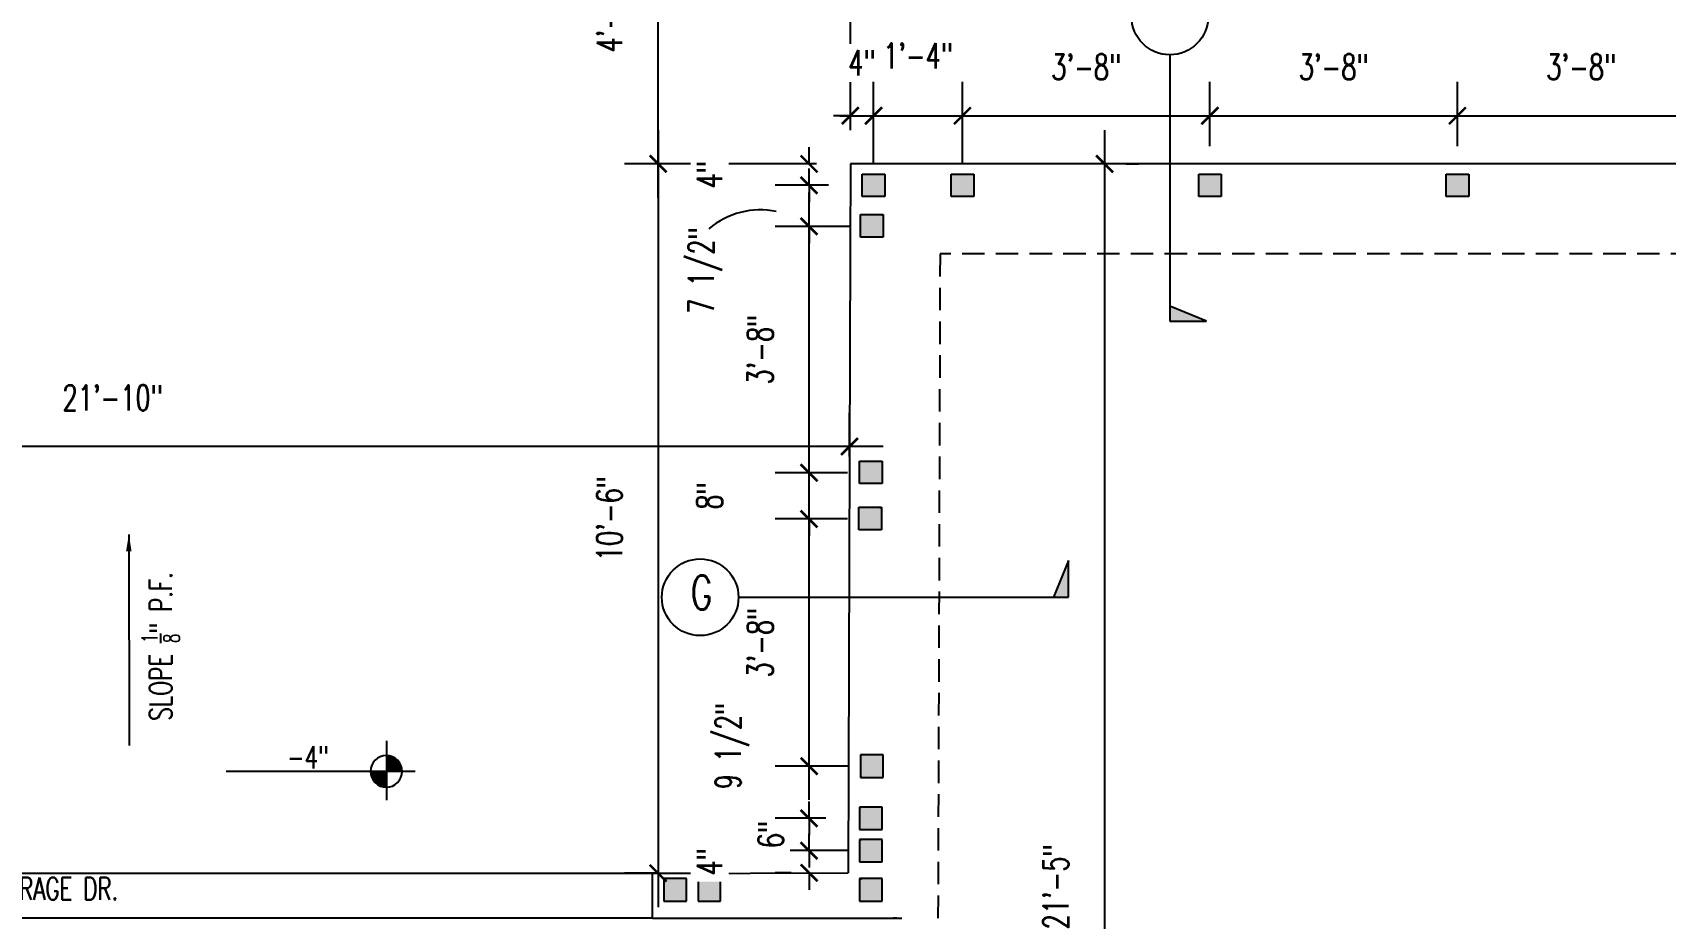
# Model space of a CAD drawing. Header units: inches. Extents: x -25328 to 8149, y -5530 to 4336.
# Drawn here: x -1151 to -860.8, y 2401.8 to 2559.1 of the extents above; entities that cross this region are included whole.
import ezdxf

# ---------------------------------------------------------------- set-up
doc = ezdxf.new("R2010")
doc.units = ezdxf.units.IN
doc.header["$LTSCALE"] = 16
doc.header["$MEASUREMENT"] = 0
doc.linetypes.add('HIDDEN', pattern=[0.375, 0.25, -0.125])
doc.layers.get('0').update_dxf_attribs({"linetype": 'CONTINUOUS'})
doc.layers.get('DEFPOINTS').update_dxf_attribs({"linetype": 'CONTINUOUS'})
for name, color, linetype in [('B1_1', 6, 'CONTINUOUS'), ('CELLS', 165, 'CONTINUOUS'), ('CONC', 3, 'CONTINUOUS'), ('DIM', 5, 'CONTINUOUS'), ('DIMS', 5, 'CONTINUOUS'), ('DRY WALL', 8, 'CONTINUOUS'), ('TEXT', 11, 'CONTINUOUS'), ('WALLS EXT', 6, 'CONTINUOUS'), ('WALLS INT', 6, 'CONTINUOUS')]:
    doc.layers.add(name, color=color, linetype=linetype)
doc.styles.add('PAYTAS RM', font='romans.shx', dxfattribs={"width": 0.7, "height": 4.5})
doc.styles.add('PAYTS NOTES', font='romans.shx', dxfattribs={"width": 0.7, "height": 4.5})
doc.dimstyles.new('DIM- PAYTAS', dxfattribs={"dimscale": 48, "dimtxt": 0.1, "dimasz": 0.0625, "dimexe": 0.125, "dimexo": 0.125, "dimgap": 0.125, "dimtad": 1, "dimdec": 1, "dimzin": 3, "dimdsep": 46, "dimlunit": 4, "dimtxsty": 'PAYTAS RM', "dimblk": 'ARCHTICK', "dimcen": 0.09, "dimdle": 0.125, "dimclrd": 5, "dimclre": 5, "dimclrt": 11, "dimadec": 0, "dimazin": 0, "dimtfac": 1, "dimtdec": 1, "dimtofl": 0, "dimtmove": 2, "dimatfit": 3, "dimfxl": 0, "dimfrac": 2, "dimtolj": 1, "dimtzin": 3, "dimarcsym": 0})

# ---------------------------------------------------------------- blocks, each defined once
blk = doc.blocks.new('_ArchTick')
at = {"color": 0, "linetype": 'ByBlock', "const_width": 0.15}
blk.add_lwpolyline([(-0.5, -0.5), (0.5, 0.5)], dxfattribs=at)
blk = doc.blocks.new('ELEVBUB')
for p, q in [((0, 0.1506), (0, -0.142)), ((-0.142, 0), (0.0781, 0))]:
    blk.add_line(p, q)
at = {"const_width": 0.0781}
for points in [[(0, 0.0391, 0.414214), (-0.0391, 0, 1)], [(0, -0.0391, 0.414213), (0.0391, 0, 1)]]:
    blk.add_lwpolyline(points, format="xyb", dxfattribs=at)
blk.add_circle((0, 0), 0.0781)
blk = doc.blocks.new('CELL')
at = {"layer": 'CELLS', "linetype": 'Continuous'}
for p, q in [((-1.99, -1.89), (-1.99, 2.11)), ((-1.99, 2.11), (2.01, 2.11)), ((2.01, 2.11), (2.01, -1.89)), ((2.01, -1.89), (-1.99, -1.89))]:
    blk.add_line(p, q, dxfattribs=at)
for points in [[(-1.99, 2.11), (-1.99, -1.89), (2.01, 2.11), (-0.07, -1.89)], [(2.01, 2.11), (-0.07, -1.89), (2.01, -0.79), (1.71, -1.89)], [(2.01, -0.79), (1.71, -1.89), (2.01, -1.89)]]:
    blk.add_solid(points, dxfattribs=at)
blk = doc.blocks.new('*D1169')
at = {"layer": 'DEFPOINTS', "color": 0, "transparency": 16777216}
for p in [(-1267.8, 2485.58), (-1005.8, 2477.81), (-1267.8, 2439.03)]:
    blk.add_point(p, dxfattribs=at)
at = {"layer": 'DIM', "color": 5, "lineweight": -2, "transparency": 16777216}
for p, q in [((-1267.8, 2445.03), (-1267.8, 2491.58)), ((-1005.8, 2483.81), (-1005.8, 2491.58)), ((-999.8, 2485.58), (-1273.8, 2485.58))]:
    blk.add_line(p, q, dxfattribs=at)
at = {"layer": 'DIM', "color": 5, "lineweight": -2, "transparency": 16777216, "xscale": 3, "yscale": 3, "zscale": 3, "rotation": 180}
blk.add_blockref('_ArchTick', (-1267.8, 2485.58), dxfattribs=at)
at = {"layer": 'DIM', "color": 5, "lineweight": -2, "transparency": 16777216, "xscale": 3, "yscale": 3, "zscale": 3}
blk.add_blockref('_ArchTick', (-1005.8, 2485.58), dxfattribs=at)
at = {"layer": 'DIM', "color": 11, "transparency": 16777216, "insert": (-1136.8, 2494.26), "char_height": 4.5, "attachment_point": 5, "style": 'PAYTAS RM', "bg_fill": 3, "box_fill_scale": 1.25, "bg_fill_color": 256, "bg_fill_true_color": 13158600, "bg_fill_transparency": 0}
blk.add_mtext('\\A1;21\'-10"', dxfattribs=at)
blk = doc.blocks.new('*D1163')
at = {"layer": 'DEFPOINTS', "color": 0, "transparency": 16777216}
for p in [(-1005.65, 2535.81), (-1039.82, 2409.77), (-1033.93, 2409.77)]:
    blk.add_point(p, dxfattribs=at)
at = {"layer": 'WALLS INT', "color": 5, "lineweight": -2, "transparency": 16777216}
for p, q in [((-1039.82, 2541.81), (-1039.82, 2403.77)), ((-1011.65, 2535.81), (-1045.82, 2535.81)), ((-1039.93, 2409.77), (-1045.82, 2409.77))]:
    blk.add_line(p, q, dxfattribs=at)
at = {"layer": 'WALLS INT', "color": 5, "lineweight": -2, "transparency": 16777216, "xscale": 3, "yscale": 3, "zscale": 3}
for p, rotation in [((-1039.82, 2535.81), 90), ((-1039.82, 2409.77), 270)]:
    blk.add_blockref('_ArchTick', p, dxfattribs=dict(at, rotation=rotation))
at = {"layer": 'WALLS INT', "color": 11, "transparency": 16777216, "insert": (-1048.49, 2472.79), "char_height": 4.5, "attachment_point": 5, "rotation": 90, "style": 'PAYTAS RM', "bg_fill": 3, "box_fill_scale": 1.25, "bg_fill_color": 256, "bg_fill_true_color": 13158600, "bg_fill_transparency": 0}
blk.add_mtext('\\A1;10\'-6"', dxfattribs=at)
blk = doc.blocks.new('*D1162')
at = {"layer": 'DEFPOINTS', "color": 0, "transparency": 16777216}
for p in [(-1039.82, 2587.81), (-1008.59, 2587.81), (-1005.65, 2535.81)]:
    blk.add_point(p, dxfattribs=at)
at = {"layer": 'WALLS INT', "color": 5, "lineweight": -2, "transparency": 16777216}
for p, q in [((-1039.82, 2529.81), (-1039.82, 2593.81)), ((-1014.59, 2587.81), (-1045.82, 2587.81)), ((-1011.65, 2535.81), (-1045.82, 2535.81))]:
    blk.add_line(p, q, dxfattribs=at)
at = {"layer": 'WALLS INT', "color": 5, "lineweight": -2, "transparency": 16777216, "xscale": 3, "yscale": 3, "zscale": 3}
for p, rotation in [((-1039.82, 2587.81), 90), ((-1039.82, 2535.81), 270)]:
    blk.add_blockref('_ArchTick', p, dxfattribs=dict(at, rotation=rotation))
at = {"layer": 'WALLS INT', "color": 11, "transparency": 16777216, "insert": (-1048.49, 2561.81), "char_height": 4.5, "attachment_point": 5, "rotation": 90, "style": 'PAYTAS RM', "bg_fill": 3, "box_fill_scale": 1.25, "bg_fill_color": 256, "bg_fill_true_color": 13158600, "bg_fill_transparency": 0}
blk.add_mtext('\\A1;4\'-4"', dxfattribs=at)
blk = doc.blocks.new('*D1206')
at = {"layer": 'DEFPOINTS', "color": 0, "transparency": 16777216}
for p in [(-833.8, 2563.02), (-1005.65, 2535.81), (-833.8, 2535.81)]:
    blk.add_point(p, dxfattribs=at)
at = {"layer": 'WALLS INT', "color": 5, "lineweight": -2, "transparency": 16777216}
for p, q in [((-1005.65, 2541.81), (-1005.65, 2569.02)), ((-833.8, 2541.81), (-833.8, 2569.02)), ((-1011.65, 2563.02), (-827.8, 2563.02))]:
    blk.add_line(p, q, dxfattribs=at)
at = {"layer": 'WALLS INT', "color": 5, "lineweight": -2, "transparency": 16777216, "xscale": 3, "yscale": 3, "zscale": 3, "rotation": 180}
blk.add_blockref('_ArchTick', (-1005.65, 2563.02), dxfattribs=at)
at = {"layer": 'WALLS INT', "color": 5, "lineweight": -2, "transparency": 16777216, "xscale": 3, "yscale": 3, "zscale": 3}
blk.add_blockref('_ArchTick', (-833.8, 2563.02), dxfattribs=at)
at = {"layer": 'WALLS INT', "color": 11, "transparency": 16777216, "insert": (-919.73, 2571.7), "char_height": 4.5, "attachment_point": 5, "style": 'PAYTAS RM', "bg_fill": 3, "box_fill_scale": 1.25, "bg_fill_color": 256, "bg_fill_true_color": 13158600, "bg_fill_transparency": 0}
blk.add_mtext('\\A1;14\'-4"', dxfattribs=at)
blk = doc.blocks.new('*D1213')
at = {"layer": 'DEFPOINTS', "color": 0, "transparency": 16777216}
for p in [(-683.8, 2679.71), (-683.8, 2629.81), (-1469.8, 2537.81)]:
    blk.add_point(p, dxfattribs=at)
at = {"layer": 'DIM', "color": 5, "lineweight": -2, "transparency": 16777216}
for p, q in [((-1469.8, 2543.81), (-1469.8, 2685.71)), ((-683.8, 2635.81), (-683.8, 2685.71)), ((-1475.8, 2679.71), (-677.8, 2679.71))]:
    blk.add_line(p, q, dxfattribs=at)
at = {"layer": 'DIM', "color": 5, "lineweight": -2, "transparency": 16777216, "xscale": 3, "yscale": 3, "zscale": 3, "rotation": 180}
blk.add_blockref('_ArchTick', (-1469.8, 2679.71), dxfattribs=at)
at = {"layer": 'DIM', "color": 5, "lineweight": -2, "transparency": 16777216, "xscale": 3, "yscale": 3, "zscale": 3}
blk.add_blockref('_ArchTick', (-683.8, 2679.71), dxfattribs=at)
at = {"layer": 'DIM', "color": 11, "transparency": 16777216, "insert": (-1076.8, 2688.39), "char_height": 4.5, "attachment_point": 5, "style": 'PAYTAS RM', "bg_fill": 3, "box_fill_scale": 1.25, "bg_fill_color": 256, "bg_fill_true_color": 13158600, "bg_fill_transparency": 0}
blk.add_mtext('\\A1;65\'-6"', dxfattribs=at)
blk = doc.blocks.new('*D1236')
at = {"layer": 'DEFPOINTS', "color": 0, "transparency": 16777216}
for p in [(-962.6, 2535.81), (-960.45, 2278.91), (-943.17, 2278.91)]:
    blk.add_point(p, dxfattribs=at)
at = {"layer": 'DIM', "color": 5, "lineweight": -2, "transparency": 16777216}
for p, q in [((-960.45, 2541.81), (-960.45, 2272.91)), ((-956.6, 2535.81), (-954.45, 2535.81)), ((-949.17, 2278.91), (-966.45, 2278.91))]:
    blk.add_line(p, q, dxfattribs=at)
at = {"layer": 'DIM', "color": 5, "lineweight": -2, "transparency": 16777216, "xscale": 3, "yscale": 3, "zscale": 3}
for p, rotation in [((-960.45, 2535.81), 90), ((-960.45, 2278.91), 270)]:
    blk.add_blockref('_ArchTick', p, dxfattribs=dict(at, rotation=rotation))
at = {"layer": 'DIM', "color": 11, "transparency": 16777216, "insert": (-969.12, 2407.36), "char_height": 4.5, "attachment_point": 5, "rotation": 90, "style": 'PAYTAS RM', "bg_fill": 3, "box_fill_scale": 1.25, "bg_fill_color": 256, "bg_fill_true_color": 13158600, "bg_fill_transparency": 0}
blk.add_mtext('\\A1;21\'-5"', dxfattribs=at)
blk = doc.blocks.new('*D1284')
at = {"layer": 'DEFPOINTS', "color": 0, "transparency": 16777216}
for p in [(-1001.52, 2544.37), (-1005.65, 2535.81), (-1001.52, 2530.01)]:
    blk.add_point(p, dxfattribs=at)
at = {"layer": 'DIM', "color": 5, "lineweight": -2, "transparency": 16777216}
for p, q in [((-1005.65, 2541.81), (-1005.65, 2550.37)), ((-1001.52, 2536.01), (-1001.52, 2550.37)), ((-1005.65, 2544.37), (-1008.65, 2544.37)), ((-1001.52, 2544.37), (-998.52, 2544.37))]:
    blk.add_line(p, q, dxfattribs=at)
at = {"layer": 'DIM', "color": 5, "lineweight": -2, "transparency": 16777216, "xscale": 3, "yscale": 3, "zscale": 3}
blk.add_blockref('_ArchTick', (-1005.65, 2544.37), dxfattribs=at)
at = {"layer": 'DIM', "color": 5, "lineweight": -2, "transparency": 16777216, "xscale": 3, "yscale": 3, "zscale": 3, "rotation": 180}
blk.add_blockref('_ArchTick', (-1001.52, 2544.37), dxfattribs=at)
at = {"layer": 'DIM', "color": 11, "transparency": 16777216, "insert": (-1003.59, 2553.77), "char_height": 4.5, "attachment_point": 5, "style": 'PAYTAS RM', "bg_fill": 3, "box_fill_scale": 1.25, "bg_fill_color": 256, "bg_fill_true_color": 13158600, "bg_fill_transparency": 0}
blk.add_mtext('\\A1;4"', dxfattribs=at)
blk = doc.blocks.new('*D1285')
at = {"layer": 'DEFPOINTS', "color": 0, "transparency": 16777216}
for p in [(-985.73, 2544.37), (-1001.52, 2530.01), (-985.73, 2530.01)]:
    blk.add_point(p, dxfattribs=at)
at = {"layer": 'DIM', "color": 5, "lineweight": -2, "transparency": 16777216}
for p, q in [((-1001.52, 2536.01), (-1001.52, 2550.37)), ((-985.73, 2536.01), (-985.73, 2550.37)), ((-1007.52, 2544.37), (-979.73, 2544.37))]:
    blk.add_line(p, q, dxfattribs=at)
at = {"layer": 'DIM', "color": 5, "lineweight": -2, "transparency": 16777216, "xscale": 3, "yscale": 3, "zscale": 3, "rotation": 180}
blk.add_blockref('_ArchTick', (-1001.52, 2544.37), dxfattribs=at)
at = {"layer": 'DIM', "color": 5, "lineweight": -2, "transparency": 16777216, "xscale": 3, "yscale": 3, "zscale": 3}
blk.add_blockref('_ArchTick', (-985.73, 2544.37), dxfattribs=at)
at = {"layer": 'DIM', "color": 11, "transparency": 16777216, "insert": (-993.62, 2555.02), "char_height": 4.5, "attachment_point": 5, "style": 'PAYTAS RM', "bg_fill": 3, "box_fill_scale": 1.25, "bg_fill_color": 256, "bg_fill_true_color": 13158600, "bg_fill_transparency": 0}
blk.add_mtext('\\A1;1\'-4"', dxfattribs=at)
blk = doc.blocks.new('*D1286')
at = {"layer": 'DEFPOINTS', "color": 0, "transparency": 16777216}
for p in [(-941.72, 2544.37), (-941.72, 2532.97), (-985.73, 2530.01)]:
    blk.add_point(p, dxfattribs=at)
at = {"layer": 'DIM', "color": 5, "lineweight": -2, "transparency": 16777216}
for p, q in [((-985.73, 2536.01), (-985.73, 2550.37)), ((-941.72, 2538.97), (-941.72, 2550.37)), ((-991.73, 2544.37), (-935.72, 2544.37))]:
    blk.add_line(p, q, dxfattribs=at)
at = {"layer": 'DIM', "color": 5, "lineweight": -2, "transparency": 16777216, "xscale": 3, "yscale": 3, "zscale": 3, "rotation": 180}
blk.add_blockref('_ArchTick', (-985.73, 2544.37), dxfattribs=at)
at = {"layer": 'DIM', "color": 5, "lineweight": -2, "transparency": 16777216, "xscale": 3, "yscale": 3, "zscale": 3}
blk.add_blockref('_ArchTick', (-941.72, 2544.37), dxfattribs=at)
at = {"layer": 'DIM', "color": 11, "transparency": 16777216, "insert": (-963.72, 2553.05), "char_height": 4.5, "attachment_point": 5, "style": 'PAYTAS RM', "bg_fill": 3, "box_fill_scale": 1.25, "bg_fill_color": 256, "bg_fill_true_color": 13158600, "bg_fill_transparency": 0}
blk.add_mtext('\\A1;3\'-8"', dxfattribs=at)
blk = doc.blocks.new('*D1287')
at = {"layer": 'DEFPOINTS', "color": 0, "transparency": 16777216}
for p in [(-897.72, 2544.37), (-941.72, 2532.97), (-897.72, 2532.97)]:
    blk.add_point(p, dxfattribs=at)
at = {"layer": 'DIM', "color": 5, "lineweight": -2, "transparency": 16777216}
for p, q in [((-941.72, 2538.97), (-941.72, 2550.37)), ((-897.72, 2538.97), (-897.72, 2550.37)), ((-947.72, 2544.37), (-891.72, 2544.37))]:
    blk.add_line(p, q, dxfattribs=at)
at = {"layer": 'DIM', "color": 5, "lineweight": -2, "transparency": 16777216, "xscale": 3, "yscale": 3, "zscale": 3, "rotation": 180}
blk.add_blockref('_ArchTick', (-941.72, 2544.37), dxfattribs=at)
at = {"layer": 'DIM', "color": 5, "lineweight": -2, "transparency": 16777216, "xscale": 3, "yscale": 3, "zscale": 3}
blk.add_blockref('_ArchTick', (-897.72, 2544.37), dxfattribs=at)
at = {"layer": 'DIM', "color": 11, "transparency": 16777216, "insert": (-919.72, 2553.05), "char_height": 4.5, "attachment_point": 5, "style": 'PAYTAS RM', "bg_fill": 3, "box_fill_scale": 1.25, "bg_fill_color": 256, "bg_fill_true_color": 13158600, "bg_fill_transparency": 0}
blk.add_mtext('\\A1;3\'-8"', dxfattribs=at)
blk = doc.blocks.new('*D1288')
at = {"layer": 'DEFPOINTS', "color": 0, "transparency": 16777216}
for p in [(-853.72, 2544.37), (-897.72, 2532.97), (-853.72, 2532.97)]:
    blk.add_point(p, dxfattribs=at)
at = {"layer": 'DIM', "color": 5, "lineweight": -2, "transparency": 16777216}
for p, q in [((-897.72, 2538.97), (-897.72, 2550.37)), ((-853.72, 2538.97), (-853.72, 2550.37)), ((-903.72, 2544.37), (-847.72, 2544.37))]:
    blk.add_line(p, q, dxfattribs=at)
at = {"layer": 'DIM', "color": 5, "lineweight": -2, "transparency": 16777216, "xscale": 3, "yscale": 3, "zscale": 3, "rotation": 180}
blk.add_blockref('_ArchTick', (-897.72, 2544.37), dxfattribs=at)
at = {"layer": 'DIM', "color": 5, "lineweight": -2, "transparency": 16777216, "xscale": 3, "yscale": 3, "zscale": 3}
blk.add_blockref('_ArchTick', (-853.72, 2544.37), dxfattribs=at)
at = {"layer": 'DIM', "color": 11, "transparency": 16777216, "insert": (-875.72, 2553.05), "char_height": 4.5, "attachment_point": 5, "style": 'PAYTAS RM', "bg_fill": 3, "box_fill_scale": 1.25, "bg_fill_color": 256, "bg_fill_true_color": 13158600, "bg_fill_transparency": 0}
blk.add_mtext('\\A1;3\'-8"', dxfattribs=at)
blk = doc.blocks.new('*D1291')
at = {"layer": 'DEFPOINTS', "color": 0, "transparency": 16777216}
for p in [(-1012.99, 2413.79), (-1000.02, 2413.79), (-1010.17, 2409.85)]:
    blk.add_point(p, dxfattribs=at)
at = {"layer": 'DIM', "color": 5, "lineweight": -2, "transparency": 16777216}
for p, q in [((-1012.99, 2413.79), (-1012.99, 2416.79)), ((-1006.02, 2413.79), (-1018.99, 2413.79)), ((-1016.17, 2409.85), (-1018.99, 2409.85)), ((-1012.99, 2409.85), (-1012.99, 2406.85))]:
    blk.add_line(p, q, dxfattribs=at)
at = {"layer": 'DIM', "color": 5, "lineweight": -2, "transparency": 16777216, "xscale": 3, "yscale": 3, "zscale": 3}
for p, rotation in [((-1012.99, 2413.79), 270), ((-1012.99, 2409.85), 90)]:
    blk.add_blockref('_ArchTick', p, dxfattribs=dict(at, rotation=rotation))
at = {"layer": 'DIM', "color": 11, "transparency": 16777216, "insert": (-1030.67, 2411.82), "char_height": 4.5, "attachment_point": 5, "rotation": 90, "style": 'PAYTAS RM', "bg_fill": 3, "box_fill_scale": 1.25, "bg_fill_color": 256, "bg_fill_true_color": 13158600, "bg_fill_transparency": 0}
blk.add_mtext('\\A1;4"', dxfattribs=at)
blk = doc.blocks.new('*D1292')
at = {"layer": 'DEFPOINTS', "color": 0, "transparency": 16777216}
for p in [(-1012.99, 2419.54), (-1004.02, 2419.54), (-1007.55, 2413.79)]:
    blk.add_point(p, dxfattribs=at)
at = {"layer": 'DIM', "color": 5, "lineweight": -2, "transparency": 16777216}
for p, q in [((-1012.99, 2419.54), (-1012.99, 2422.54)), ((-1010.02, 2419.54), (-1018.99, 2419.54)), ((-1013.55, 2413.79), (-1018.99, 2413.79)), ((-1012.99, 2413.79), (-1012.99, 2410.79))]:
    blk.add_line(p, q, dxfattribs=at)
at = {"layer": 'DIM', "color": 5, "lineweight": -2, "transparency": 16777216, "xscale": 3, "yscale": 3, "zscale": 3}
for p, rotation in [((-1012.99, 2419.54), 270), ((-1012.99, 2413.79), 90)]:
    blk.add_blockref('_ArchTick', p, dxfattribs=dict(at, rotation=rotation))
at = {"layer": 'DIM', "color": 11, "transparency": 16777216, "insert": (-1019.76, 2416.66), "char_height": 4.5, "attachment_point": 5, "rotation": 90, "style": 'PAYTAS RM', "bg_fill": 3, "box_fill_scale": 1.25, "bg_fill_color": 256, "bg_fill_true_color": 13158600, "bg_fill_transparency": 0}
blk.add_mtext('\\A1;6"', dxfattribs=at)
blk = doc.blocks.new('*D1293')
at = {"layer": 'DEFPOINTS', "color": 0, "transparency": 16777216}
for p in [(-1012.99, 2428.8), (-999.84, 2428.8), (-1004.02, 2419.54)]:
    blk.add_point(p, dxfattribs=at)
at = {"layer": 'DIM', "color": 5, "lineweight": -2, "transparency": 16777216}
for p, q in [((-1012.99, 2428.8), (-1012.99, 2431.8)), ((-1005.84, 2428.8), (-1018.99, 2428.8)), ((-1010.02, 2419.54), (-1018.99, 2419.54)), ((-1012.99, 2419.54), (-1012.99, 2416.54))]:
    blk.add_line(p, q, dxfattribs=at)
at = {"layer": 'DIM', "color": 5, "lineweight": -2, "transparency": 16777216, "xscale": 3, "yscale": 3, "zscale": 3}
for p, rotation in [((-1012.99, 2428.8), 270), ((-1012.99, 2419.54), 90)]:
    blk.add_blockref('_ArchTick', p, dxfattribs=dict(at, rotation=rotation))
at = {"layer": 'DIM', "color": 11, "transparency": 16777216, "insert": (-1026.64, 2432.39), "char_height": 4.5, "attachment_point": 5, "rotation": 90, "style": 'PAYTAS RM', "bg_fill": 3, "box_fill_scale": 1.25, "bg_fill_color": 256, "bg_fill_true_color": 13158600, "bg_fill_transparency": 0}
blk.add_mtext('\\A1;9 1/2"', dxfattribs=at)
blk = doc.blocks.new('*D1294')
at = {"layer": 'DEFPOINTS', "color": 0, "transparency": 16777216}
for p in [(-1012.99, 2472.72), (-1000.13, 2472.72), (-999.84, 2428.8)]:
    blk.add_point(p, dxfattribs=at)
at = {"layer": 'DIM', "color": 5, "lineweight": -2, "transparency": 16777216}
for p, q in [((-1012.99, 2422.8), (-1012.99, 2478.72)), ((-1006.13, 2472.72), (-1018.99, 2472.72)), ((-1005.84, 2428.8), (-1018.99, 2428.8))]:
    blk.add_line(p, q, dxfattribs=at)
at = {"layer": 'DIM', "color": 5, "lineweight": -2, "transparency": 16777216, "xscale": 3, "yscale": 3, "zscale": 3}
for p, rotation in [((-1012.99, 2472.72), 90), ((-1012.99, 2428.8), 270)]:
    blk.add_blockref('_ArchTick', p, dxfattribs=dict(at, rotation=rotation))
at = {"layer": 'DIM', "color": 11, "transparency": 16777216, "insert": (-1021.67, 2450.76), "char_height": 4.5, "attachment_point": 5, "rotation": 90, "style": 'PAYTAS RM', "bg_fill": 3, "box_fill_scale": 1.25, "bg_fill_color": 256, "bg_fill_true_color": 13158600, "bg_fill_transparency": 0}
blk.add_mtext('\\A1;3\'-8"', dxfattribs=at)
blk = doc.blocks.new('*D1295')
at = {"layer": 'DEFPOINTS', "color": 0, "transparency": 16777216}
for p in [(-1012.99, 2480.93), (-1000.13, 2480.93), (-1000.13, 2472.72)]:
    blk.add_point(p, dxfattribs=at)
at = {"layer": 'DIM', "color": 5, "lineweight": -2, "transparency": 16777216}
for p, q in [((-1012.99, 2480.93), (-1012.99, 2483.93)), ((-1006.13, 2480.93), (-1018.99, 2480.93)), ((-1006.13, 2472.72), (-1018.99, 2472.72)), ((-1012.99, 2472.72), (-1012.99, 2469.72))]:
    blk.add_line(p, q, dxfattribs=at)
at = {"layer": 'DIM', "color": 5, "lineweight": -2, "transparency": 16777216, "xscale": 3, "yscale": 3, "zscale": 3}
for p, rotation in [((-1012.99, 2480.93), 270), ((-1012.99, 2472.72), 90)]:
    blk.add_blockref('_ArchTick', p, dxfattribs=dict(at, rotation=rotation))
at = {"layer": 'DIM', "color": 11, "transparency": 16777216, "insert": (-1030.67, 2476.82), "char_height": 4.5, "attachment_point": 5, "rotation": 90, "style": 'PAYTAS RM', "bg_fill": 3, "box_fill_scale": 1.25, "bg_fill_color": 256, "bg_fill_true_color": 13158600, "bg_fill_transparency": 0}
blk.add_mtext('\\A1;8"', dxfattribs=at)
blk = doc.blocks.new('*D1296')
at = {"layer": 'DEFPOINTS', "color": 0, "transparency": 16777216}
for p in [(-1012.99, 2524.72), (-999.83, 2524.72), (-1000.13, 2480.93)]:
    blk.add_point(p, dxfattribs=at)
at = {"layer": 'DIM', "color": 5, "lineweight": -2, "transparency": 16777216}
for p, q in [((-1012.99, 2474.93), (-1012.99, 2530.72)), ((-1005.83, 2524.72), (-1018.99, 2524.72)), ((-1006.13, 2480.93), (-1018.99, 2480.93))]:
    blk.add_line(p, q, dxfattribs=at)
at = {"layer": 'DIM', "color": 5, "lineweight": -2, "transparency": 16777216, "xscale": 3, "yscale": 3, "zscale": 3}
for p, rotation in [((-1012.99, 2524.72), 90), ((-1012.99, 2480.93), 270)]:
    blk.add_blockref('_ArchTick', p, dxfattribs=dict(at, rotation=rotation))
at = {"layer": 'DIM', "color": 11, "transparency": 16777216, "insert": (-1021.67, 2502.82), "char_height": 4.5, "attachment_point": 5, "rotation": 90, "style": 'PAYTAS RM', "bg_fill": 3, "box_fill_scale": 1.25, "bg_fill_color": 256, "bg_fill_true_color": 13158600, "bg_fill_transparency": 0}
blk.add_mtext('\\A1;3\'-8"', dxfattribs=at)
blk = doc.blocks.new('*D1297')
at = {"layer": 'DEFPOINTS', "color": 0, "transparency": 16777216}
for p in [(-1012.99, 2532.01), (-1003.52, 2532.01), (-999.83, 2524.72)]:
    blk.add_point(p, dxfattribs=at)
at = {"layer": 'DIM', "color": 5, "lineweight": -2, "transparency": 16777216}
for p, q in [((-1012.99, 2532.01), (-1012.99, 2535.01)), ((-1009.52, 2532.01), (-1018.99, 2532.01)), ((-1005.83, 2524.72), (-1018.99, 2524.72)), ((-1012.99, 2524.72), (-1012.99, 2521.72))]:
    blk.add_line(p, q, dxfattribs=at)
at = {"layer": 'DIM', "color": 5, "lineweight": -2, "transparency": 16777216, "xscale": 3, "yscale": 3, "zscale": 3}
for p, rotation in [((-1012.99, 2532.01), 270), ((-1012.99, 2524.72), 90)]:
    blk.add_blockref('_ArchTick', p, dxfattribs=dict(at, rotation=rotation))
at = {"layer": 'DIM', "color": 11, "transparency": 16777216, "insert": (-1031.42, 2516.86), "char_height": 4.5, "attachment_point": 5, "rotation": 90, "style": 'PAYTAS RM', "bg_fill": 3, "box_fill_scale": 1.25, "bg_fill_color": 256, "bg_fill_true_color": 13158600, "bg_fill_transparency": 0}
blk.add_mtext('\\A1;7 1/2"', dxfattribs=at)
blk = doc.blocks.new('*D1298')
at = {"layer": 'DEFPOINTS', "color": 0, "transparency": 16777216}
for p in [(-1012.99, 2535.81), (-1005.65, 2535.81), (-1003.52, 2532.01)]:
    blk.add_point(p, dxfattribs=at)
at = {"layer": 'DIM', "color": 5, "lineweight": -2, "transparency": 16777216}
for p, q in [((-1012.99, 2535.81), (-1012.99, 2538.81)), ((-1011.65, 2535.81), (-1018.99, 2535.81)), ((-1009.52, 2532.01), (-1018.99, 2532.01)), ((-1012.99, 2532.01), (-1012.99, 2529.01))]:
    blk.add_line(p, q, dxfattribs=at)
at = {"layer": 'DIM', "color": 5, "lineweight": -2, "transparency": 16777216, "xscale": 3, "yscale": 3, "zscale": 3}
for p, rotation in [((-1012.99, 2535.81), 270), ((-1012.99, 2532.01), 90)]:
    blk.add_blockref('_ArchTick', p, dxfattribs=dict(at, rotation=rotation))
at = {"layer": 'DIM', "color": 11, "transparency": 16777216, "insert": (-1030.67, 2533.91), "char_height": 4.5, "attachment_point": 5, "rotation": 90, "style": 'PAYTAS RM', "bg_fill": 3, "box_fill_scale": 1.25, "bg_fill_color": 256, "bg_fill_true_color": 13158600, "bg_fill_transparency": 0}
blk.add_mtext('\\A1;4"', dxfattribs=at)
blk = doc.blocks.new('*D1357')
at = {"layer": 'DEFPOINTS', "color": 0, "transparency": 16777216}
for p in [(-641.8, 2694.05), (-1469.8, 2614.76), (-641.8, 1929.81)]:
    blk.add_point(p, dxfattribs=at)
at = {"layer": 'DIM', "color": 5, "lineweight": -2, "transparency": 16777216}
for p, q in [((-1469.8, 2620.76), (-1469.8, 2700.05)), ((-641.8, 1935.81), (-641.8, 2700.05)), ((-1475.8, 2694.05), (-635.8, 2694.05))]:
    blk.add_line(p, q, dxfattribs=at)
at = {"layer": 'DIM', "color": 5, "lineweight": -2, "transparency": 16777216, "xscale": 3, "yscale": 3, "zscale": 3, "rotation": 180}
blk.add_blockref('_ArchTick', (-1469.8, 2694.05), dxfattribs=at)
at = {"layer": 'DIM', "color": 5, "lineweight": -2, "transparency": 16777216, "xscale": 3, "yscale": 3, "zscale": 3}
blk.add_blockref('_ArchTick', (-641.8, 2694.05), dxfattribs=at)
at = {"layer": 'DIM', "color": 11, "transparency": 16777216, "insert": (-1055.8, 2702.73), "char_height": 4.5, "attachment_point": 5, "style": 'PAYTAS RM', "bg_fill": 3, "box_fill_scale": 1.25, "bg_fill_color": 256, "bg_fill_true_color": 13158600, "bg_fill_transparency": 0}
blk.add_mtext('\\A1;69\'-0"', dxfattribs=at)
blk = doc.blocks.new('*D1359')
at = {"layer": 'DEFPOINTS', "color": 0, "transparency": 16777216}
for p in [(-1509.78, 2629.81), (-1607.8, 1501.81), (-871.24, 1501.81)]:
    blk.add_point(p, dxfattribs=at)
at = {"layer": 'DIM', "color": 5, "lineweight": -2, "transparency": 16777216}
for p, q in [((-1607.8, 2635.81), (-1607.8, 1495.81)), ((-1515.78, 2629.81), (-1613.8, 2629.81)), ((-877.24, 1501.81), (-1613.8, 1501.81))]:
    blk.add_line(p, q, dxfattribs=at)
at = {"layer": 'DIM', "color": 5, "lineweight": -2, "transparency": 16777216, "xscale": 3, "yscale": 3, "zscale": 3}
for p, rotation in [((-1607.8, 2629.81), 90), ((-1607.8, 1501.81), 270)]:
    blk.add_blockref('_ArchTick', p, dxfattribs=dict(at, rotation=rotation))
at = {"layer": 'DIM', "color": 11, "transparency": 16777216, "insert": (-1616.47, 2065.81), "char_height": 4.5, "attachment_point": 5, "rotation": 90, "style": 'PAYTAS RM', "bg_fill": 3, "box_fill_scale": 1.25, "bg_fill_color": 256, "bg_fill_true_color": 13158600, "bg_fill_transparency": 0}
blk.add_mtext('\\A1;94\'-0"', dxfattribs=at)

msp = doc.modelspace()

# ---------------------------------------------------------------- hatches: boundary and pattern name
at = {"layer": 'DIMS'}
for points in [[(-948.84326871, 2510.54333047), (-948.84326871, 2507.8883836), (-942.31335333, 2507.8883836)], [(-969.54563466, 2458.80791812), (-966.89068779, 2458.80791812), (-966.89068779, 2465.33783349)]]:
    msp.add_hatch(color=256, dxfattribs=at).paths.add_polyline_path(points)

# ---------------------------------------------------------------- linework, layer by layer
at = {"layer": 'B1_1'}
msp.add_line((-1040.79906839, 2401.80728168), (-998.02005571, 2401.80728168), dxfattribs=at)
at = {"layer": 'CONC', "linetype": 'HIDDEN'}
for p, q in [((-989.70162704, 2519.80728168), (-990.11990343, 2385.77488721)), ((-849.79906839, 2519.80728168), (-989.70162704, 2519.80728168))]:
    msp.add_line(p, q, dxfattribs=at)
at = {"layer": 'DIMS'}
for p, q in [((-948.84326871, 2555.192557), (-948.84326871, 2507.8883836)), ((-942.31335333, 2507.8883836), (-948.84326871, 2510.54333047)), ((-948.84326871, 2507.8883836), (-942.31335333, 2507.8883836)), ((-966.89068779, 2465.33783349), (-969.54563466, 2458.80791812)), ((-966.89068779, 2458.80791812), (-966.89068779, 2465.33783349)), ((-1025.5368565, 2458.80791812), (-966.89068779, 2458.80791812)), ((-1090.94813489, 2427.86457554), (-1116.63468884, 2427.86457554))]:
    msp.add_line(p, q, dxfattribs=at)
for centre in [(-948.84326871, 2562.00760988), (-1032.35190938, 2458.80791812)]:
    msp.add_circle(centre, 6.81505288, dxfattribs=at)
at = {"layer": 'DRY WALL'}
msp.add_line((-998.02005571, 2401.79503534), (-996.52005571, 2401.79503534), dxfattribs=at)
at = {"layer": 'WALLS EXT'}
for p, q in [((-1005.65177358, 2535.80728168), (-1005.69860335, 2520.80115851)), ((-857.72542098, 2535.80728168), (-1005.65177358, 2535.80728168)), ((-1005.69860335, 2520.80115851), (-1006.04480299, 2409.86502212)), ((-1040.79906839, 2409.74249275), (-1006.04480299, 2409.86502212)), ((-997.39808613, 2401.79503534), (-998.02005571, 2401.79503534))]:
    msp.add_line(p, q, dxfattribs=at)
at = {"layer": 'WALLS INT'}
msp.add_line((-1040.79906839, 2401.80728168), (-1232.81486831, 2401.80728168), dxfattribs=at)

# ---------------------------------------------------------------- block references
at = {"layer": 'CELLS', "rotation": 90.00000000000001}
for p in [(-1001.40938276, 2531.99844035), (-985.61474804, 2531.99844035), (-941.61474804, 2531.99844035), (-897.61474804, 2531.99844035), (-1001.7252417, 2524.79198898)]:
    msp.add_blockref('CELL', p, dxfattribs=at)
at = {"layer": 'CELLS', "xscale": -1}
msp.add_blockref('CELL', (-1001.82674511, 2428.69048556), dxfattribs=at)
at = {"layer": 'CELLS', "xscale": -1, "rotation": 270}
for p in [(-1002.13072865, 2419.53176056), (-1002.13072865, 2413.77725028), (-1002.13072865, 2413.77725028), (-1036.90974134, 2406.80964475), (-1002.13072865, 2406.80964475), (-1002.13072865, 2406.80964475)]:
    msp.add_blockref('CELL', p, dxfattribs=at)
at = {"layer": 'DIMS', "xscale": -36, "yscale": 36, "zscale": 36}
msp.add_blockref('ELEVBUB', (-1088.13563489, 2427.86457554), dxfattribs=at)

# ---------------------------------------------------------------- texts
at = {"layer": 'TEXT', "style": 'PAYTS NOTES', "width": 0.7}
for s, height, p in [('G', 6, (-1033.99531575, 2456.66204328)), ('-4"', 4, (-1105.78648962, 2428.36316465))]:
    msp.add_text(s, height=height, dxfattribs=at).set_placement(p)
at = {"layer": 'TEXT', "insert": (-1124.88825938, 2463.27720157), "char_height": 4, "width": 51.5732664667, "attachment_point": 9, "rotation": 90, "style": 'PAYTS NOTES'}
msp.add_mtext('\\A1;SLOPE {\\H0.7x;\\S1/8;}" P.F.', dxfattribs=at)
at = {"layer": 'TEXT', "insert": (-1183.66112789, 2409.04622795), "char_height": 4, "width": 80.2474234355, "attachment_point": 1, "style": 'PAYTS NOTES'}
msp.add_mtext('\\A1;RECESS FOR GARAGE DR.', dxfattribs=at)

# ---------------------------------------------------------------- leaders
at = {"layer": 'DIMS'}
msp.add_leader([(-1133.92135788, 2469.94542059), (-1133.88825938, 2432.45925202)], dimstyle='DIM- PAYTAS', override={"dimgap": 0.125, "dimtad": 0}, dxfattribs=at)

# ---------------------------------------------------------------- next in the draw order: dimensions: what is measured, and where the dimension line sits
at = {"layer": 'DIM'}
dim = msp.add_linear_dim(base=(-1267.79906839, 2485.57919558), p1=(-1005.79906839, 2477.80728168), p2=(-1267.79906839, 2439.03244198), angle=180, dimstyle='DIM- PAYTAS', override={"dimtfill": 1, "dimarcsym": 2}, dxfattribs=at)
dim.commit()
dim.dimension.update_dxf_attribs({"geometry": '*D1169', "text_midpoint": (-1136.79906839, 2494.25776701)})

# ---------------------------------------------------------------- next in the draw order: block references
at = {"layer": 'CELLS', "rotation": 90.00000000000001}
for p in [(-1001.90938276, 2480.99231718), (-1002.01857271, 2472.79198898)]:
    msp.add_blockref('CELL', p, dxfattribs=at)

# ---------------------------------------------------------------- next in the draw order: dimensions: what is measured, and where the dimension line sits
at = {"layer": 'WALLS INT'}
dim = msp.add_linear_dim(base=(-1039.81617091, 2409.76670022), p1=(-1005.65177358, 2535.80728168), p2=(-1033.93285501, 2409.76670022), angle=90, dimstyle='DIM- PAYTAS', override={"dimtfill": 1, "dimarcsym": 2}, dxfattribs=at)
dim.commit()
dim.dimension.update_dxf_attribs({"geometry": '*D1163', "text_midpoint": (-1048.49474234, 2472.78699095)})

# ---------------------------------------------------------------- next in the draw order: linework, layer by layer
for p, q in [((-1232.81486831, 2409.77488721), (-1028.82409696, 2409.77488721)), ((-1040.79906839, 2401.80728168), (-1040.79906839, 2409.77488721))]:
    msp.add_line(p, q, dxfattribs=at)

# ---------------------------------------------------------------- next in the draw order: block references
at = {"layer": 'CELLS', "xscale": -1, "rotation": 270}
msp.add_blockref('CELL', (-1030.81719573, 2406.80964475), dxfattribs=at)

# ---------------------------------------------------------------- next in the draw order: dimensions: what is measured, and where the dimension line sits
at = {"layer": 'WALLS INT'}
dim = msp.add_linear_dim(base=(-1039.81617091, 2587.80728168), p1=(-1005.65177358, 2535.80728168), p2=(-1008.58738603, 2587.80728168), angle=90, dimstyle='DIM- PAYTAS', override={"dimtfill": 1, "dimarcsym": 2}, dxfattribs=at)
dim.commit()
dim.dimension.update_dxf_attribs({"geometry": '*D1162', "text_midpoint": (-1048.49474234, 2561.80728168)})

# ---------------------------------------------------------------- next in the draw order: dimensions: what is measured, and where the dimension line sits
at = {"layer": 'DIM'}
dim = msp.add_linear_dim(base=(-1012.99491594, 2413.78641981), p1=(-1010.17006587, 2409.85047812), p2=(-1000.02005571, 2413.78641981), angle=90, dimstyle='DIM- PAYTAS', override={"dimtfill": 1, "dimarcsym": 2}, dxfattribs=at)
dim.commit()
dim.dimension.update_dxf_attribs({"geometry": '*D1291', "text_midpoint": (-1030.67348737, 2411.81844897)})
at = {"layer": 'WALLS INT'}
dim = msp.add_linear_dim(base=(-833.79906839, 2563.02134692), p1=(-1005.65177358, 2535.80728168), p2=(-833.79906839, 2535.80728168), dimstyle='DIM- PAYTAS', override={"dimtfill": 1, "dimarcsym": 2}, dxfattribs=at)
dim.commit()
dim.dimension.update_dxf_attribs({"geometry": '*D1206', "text_midpoint": (-919.72542098, 2571.69991835)})

# ---------------------------------------------------------------- next in the draw order: dimensions: what is measured, and where the dimension line sits
at = {"layer": 'DIM'}
dim = msp.add_linear_dim(base=(-683.79906839, 2679.71050983), p1=(-1469.79906839, 2537.80728168), p2=(-683.79906839, 2629.80728168), dimstyle='DIM- PAYTAS', override={"dimtfill": 1, "dimarcsym": 2}, dxfattribs=at)
dim.commit()
dim.dimension.update_dxf_attribs({"geometry": '*D1213', "text_midpoint": (-1076.79906839, 2688.38908125)})
dim = msp.add_linear_dim(base=(-1012.99491594, 2419.54093008), p1=(-1007.54749426, 2413.78641981), p2=(-1004.02005571, 2419.54093008), angle=90, dimstyle='DIM- PAYTAS', override={"dimtfill": 1, "dimarcsym": 2}, dxfattribs=at)
dim.commit()
dim.dimension.update_dxf_attribs({"geometry": '*D1292', "text_midpoint": (-1019.75929842, 2416.66367495), "dimtype": 160})

# ---------------------------------------------------------------- next in the draw order: dimensions: what is measured, and where the dimension line sits
dim = msp.add_linear_dim(base=(-1001.52005571, 2544.37290309), p1=(-1005.65177358, 2535.80728168), p2=(-1001.52005571, 2530.00760988), dimstyle='DIM- PAYTAS', override={"dimtfill": 1, "dimarcsym": 2}, dxfattribs=at)
dim.commit()
dim.dimension.update_dxf_attribs({"geometry": '*D1284', "text_midpoint": (-1003.58591464, 2553.76967848), "dimtype": 160})
dim = msp.add_linear_dim(base=(-960.44574605, 2278.90951006), p1=(-962.59811339, 2535.80728168), p2=(-943.16572926, 2278.90951006), angle=90, dimstyle='DIM- PAYTAS', override={"dimtfill": 1, "dimarcsym": 2}, dxfattribs=at)
dim.commit()
dim.dimension.update_dxf_attribs({"geometry": '*D1236', "text_midpoint": (-969.12431747, 2407.35839587)})
dim = msp.add_linear_dim(base=(-1012.99491594, 2428.80115851), p1=(-1004.02005571, 2419.54093008), p2=(-999.83591464, 2428.80115851), angle=90, dimstyle='DIM- PAYTAS', override={"dimtfill": 1, "dimarcsym": 2}, dxfattribs=at)
dim.commit()
dim.dimension.update_dxf_attribs({"geometry": '*D1293', "text_midpoint": (-1026.63866729, 2432.38821687), "dimtype": 160})

# ---------------------------------------------------------------- next in the draw order: dimensions: what is measured, and where the dimension line sits
dim = msp.add_linear_dim(base=(-985.72542098, 2544.37290309), p1=(-1001.52005571, 2530.00760988), p2=(-985.72542098, 2530.00760988), dimstyle='DIM- PAYTAS', override={"dimtfill": 1, "dimarcsym": 2}, dxfattribs=at)
dim.commit()
dim.dimension.update_dxf_attribs({"geometry": '*D1285', "text_midpoint": (-993.62273834, 2555.02463292), "dimtype": 160})
dim = msp.add_linear_dim(base=(-1012.99491594, 2472.72477715), p1=(-999.83591464, 2428.80115851), p2=(-1000.12924565, 2472.72477715), angle=90, dimstyle='DIM- PAYTAS', override={"dimtfill": 1, "dimarcsym": 2}, dxfattribs=at)
dim.commit()
dim.dimension.update_dxf_attribs({"geometry": '*D1294', "text_midpoint": (-1021.67348737, 2450.76296783)})

# ---------------------------------------------------------------- next in the draw order: dimensions: what is measured, and where the dimension line sits
dim = msp.add_linear_dim(base=(-941.72318103, 2544.37290309), p1=(-985.72542098, 2530.00760988), p2=(-941.72318103, 2532.96825645), dimstyle='DIM- PAYTAS', override={"dimtfill": 1, "dimarcsym": 2}, dxfattribs=at)
dim.commit()
dim.dimension.update_dxf_attribs({"geometry": '*D1286', "text_midpoint": (-963.72430101, 2553.05147452)})
dim = msp.add_linear_dim(base=(-1012.99491594, 2480.92510535), p1=(-1000.12924565, 2472.72477715), p2=(-1000.12924565, 2480.92510535), angle=90, dimstyle='DIM- PAYTAS', override={"dimtfill": 1, "dimarcsym": 2}, dxfattribs=at)
dim.commit()
dim.dimension.update_dxf_attribs({"geometry": '*D1295', "text_midpoint": (-1030.67348737, 2476.82494125)})

# ---------------------------------------------------------------- next in the draw order: dimensions: what is measured, and where the dimension line sits
dim = msp.add_linear_dim(base=(-897.72318103, 2544.37290309), p1=(-941.72318103, 2532.96825645), p2=(-897.72318103, 2532.96825645), dimstyle='DIM- PAYTAS', override={"dimtfill": 1, "dimarcsym": 2}, dxfattribs=at)
dim.commit()
dim.dimension.update_dxf_attribs({"geometry": '*D1287', "text_midpoint": (-919.72318103, 2553.05147452)})
dim = msp.add_linear_dim(base=(-1012.99491594, 2524.72245165), p1=(-1000.12924565, 2480.92510535), p2=(-999.83143474, 2524.72245165), angle=90, dimstyle='DIM- PAYTAS', override={"dimtfill": 1, "dimarcsym": 2}, dxfattribs=at)
dim.commit()
dim.dimension.update_dxf_attribs({"geometry": '*D1296', "text_midpoint": (-1021.67348737, 2502.8237785)})

# ---------------------------------------------------------------- next in the draw order: dimensions: what is measured, and where the dimension line sits
dim = msp.add_linear_dim(base=(-853.72318103, 2544.37290309), p1=(-897.72318103, 2532.96825645), p2=(-853.72318103, 2532.96825645), dimstyle='DIM- PAYTAS', override={"dimtfill": 1, "dimarcsym": 2}, dxfattribs=at)
dim.commit()
dim.dimension.update_dxf_attribs({"geometry": '*D1288', "text_midpoint": (-875.72318103, 2553.05147452)})
dim = msp.add_linear_dim(base=(-1012.99491594, 2532.00760988), p1=(-999.83143474, 2524.72245165), p2=(-1003.52005571, 2532.00760988), angle=90, dimstyle='DIM- PAYTAS', override={"dimtfill": 1, "dimarcsym": 2}, dxfattribs=at)
dim.commit()
dim.dimension.update_dxf_attribs({"geometry": '*D1297', "text_midpoint": (-1031.42348737, 2516.86382117), "dimtype": 160})

# ---------------------------------------------------------------- next in the draw order: dimensions: what is measured, and where the dimension line sits
dim = msp.add_linear_dim(base=(-1012.99491594, 2535.80728168), p1=(-1003.52005571, 2532.00760988), p2=(-1005.65177358, 2535.80728168), angle=90, dimstyle='DIM- PAYTAS', override={"dimtfill": 1, "dimarcsym": 2}, dxfattribs=at)
dim.commit()
dim.dimension.update_dxf_attribs({"geometry": '*D1298', "text_midpoint": (-1030.67348737, 2533.90744578)})

# ---------------------------------------------------------------- next in the draw order: linework, layer by layer
msp.add_arc((-1021.62742553, 2513.40289787), 14.23959165, 78.6893981163, 130.0343277722, dxfattribs=at)

# ---------------------------------------------------------------- next in the draw order: dimensions: what is measured, and where the dimension line sits
dim = msp.add_linear_dim(base=(-641.79906839, 2694.05427596), p1=(-1469.79906839, 2614.75889575), p2=(-641.79906839, 1929.80728168), dimstyle='DIM- PAYTAS', override={"dimtfill": 1, "dimarcsym": 2}, dxfattribs=at)
dim.commit()
dim.dimension.update_dxf_attribs({"geometry": '*D1357', "text_midpoint": (-1055.79906839, 2702.73284739)})

# ---------------------------------------------------------------- next in the draw order: dimensions: what is measured, and where the dimension line sits
dim = msp.add_linear_dim(base=(-1607.79626654, 1501.80728168), p1=(-1509.77995857, 2629.80728168), p2=(-871.23777689, 1501.80728168), angle=90, dimstyle='DIM- PAYTAS', override={"dimtfill": 1, "dimarcsym": 2}, dxfattribs=at)
dim.commit()
dim.dimension.update_dxf_attribs({"geometry": '*D1359', "text_midpoint": (-1616.47483797, 2065.80728168)})

doc.saveas('drawing.dxf')
